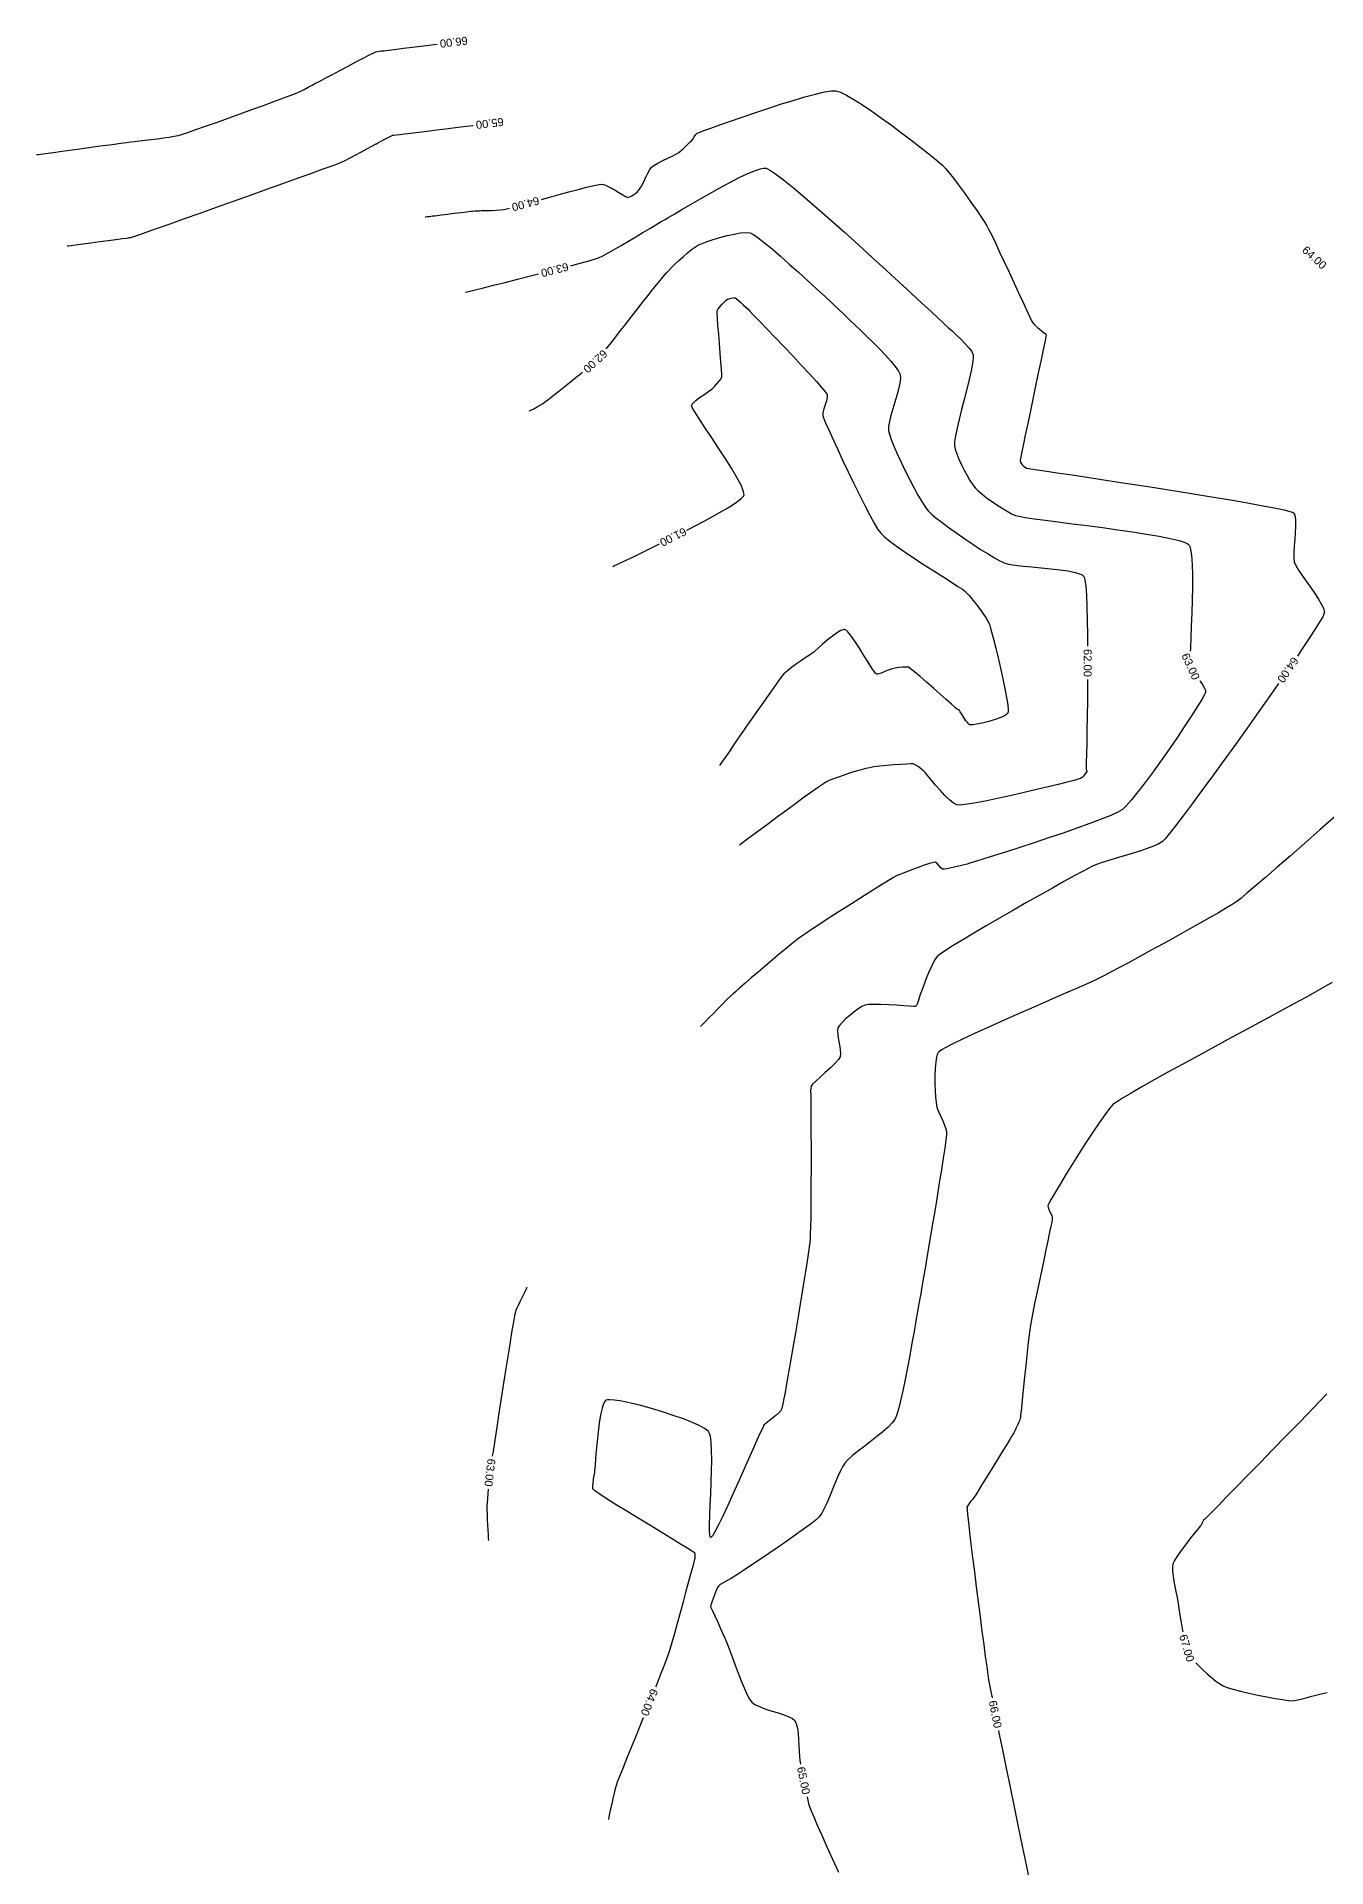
# Model space of a CAD drawing. Header units: millimetres. Extents: x 1719 to 3361, y 808 to 1951.
# Drawn here: x 2507.5 to 2778.3, y 1566.1 to 1950.5 of the extents above; entities that cross this region are included whole.
import ezdxf

# ---------------------------------------------------------------- set-up
doc = ezdxf.new("R2010")
doc.units = ezdxf.units.MM
for name, color, linetype in [('CONT-MJR', 36, 'Continuous'), ('CONT-MNR', 42, 'Continuous'), ('Txt_Curv', 101, 'Continuous')]:
    doc.layers.add(name, color=color, linetype=linetype)
doc.styles.get("Standard").update_dxf_attribs({"font": 'arial.ttf'})

# ---------------------------------------------------------------- blocks, each defined once
blk = doc.blocks.new('A$C09da3120')
at = {"layer": 'CONT-MJR', "elevation": 13.2, "flags": 128}
for points in [[(794.47, 1098.85), (794.56, 1098.86), (794.8, 1098.9), (795.33, 1098.97), (796.28, 1099.1), (797.78, 1099.3), (799.49, 1099.53), (801.3, 1099.77), (803.08, 1100.01), (804.69, 1100.23), (806.02, 1100.41), (806.93, 1100.53), (807.3, 1100.58), (807.54, 1100.61), (807.84, 1100.65), (808.08, 1100.69), (808.48, 1100.83), (809.57, 1101.21), (811.27, 1101.81), (813.48, 1102.6), (816.13, 1103.54), (819.13, 1104.61), (822.4, 1105.77), (825.85, 1107), (829.4, 1108.27), (832.97, 1109.54), (836.46, 1110.79), (839.8, 1111.99), (842.9, 1113.1), (845.68, 1114.1), (848.05, 1114.96), (849.93, 1115.65), (851.24, 1116.13), (851.88, 1116.38), (852.7, 1116.77), (853.78, 1117.31), (855, 1117.95), (856.27, 1118.62), (857.45, 1119.26), (858.44, 1119.8), (859.12, 1120.16), (859.37, 1120.3), (859.44, 1120.34), (859.68, 1120.47), (860.29, 1120.79), (861.09, 1121.2), (861.88, 1121.62), (862.49, 1121.94), (862.74, 1122.06), (862.82, 1122.11), (863.04, 1122.13), (863.61, 1122.2), (864.39, 1122.3), (865.23, 1122.4), (866.01, 1122.5), (866.58, 1122.57), (867.13, 1122.63), (868.32, 1122.78), (870.02, 1122.99), (872.13, 1123.25), (874.51, 1123.54), (877.07, 1123.85), (879.67, 1124.17), (879.77, 1124.19)], [(1060.86, 979.17), (1057.55, 976.25), (1054.36, 973.44), (1051.35, 970.81), (1048.57, 968.39), (1046.08, 966.24), (1043.95, 964.4), (1042.21, 962.93), (1040.93, 961.87), (1040.17, 961.28), (1039.26, 960.68), (1037.92, 959.86), (1036.22, 958.86), (1034.23, 957.71), (1032.01, 956.45), (1029.62, 955.11), (1027.14, 953.73), (1024.61, 952.33), (1022.11, 950.96), (1019.71, 949.65), (1017.46, 948.43), (1015.43, 947.34), (1013.69, 946.41), (1012.3, 945.67), (1011.33, 945.16), (1010.34, 944.69), (1008.84, 944.02), (1006.9, 943.16), (1004.61, 942.16), (1002.03, 941.04), (999.25, 939.83), (996.34, 938.56), (993.38, 937.27), (990.46, 935.98), (987.64, 934.72), (985.01, 933.52), (982.65, 932.41), (980.63, 931.43), (979.02, 930.59), (978.1, 930.06), (977.63, 929.74), (977.44, 929.57), (977.39, 929.5), (977.32, 929.38), (977.18, 929.08), (977.02, 928.5), (976.86, 927.55), (976.74, 926.14), (976.69, 924.58), (976.71, 922.98), (976.77, 921.45), (976.85, 920.11), (976.94, 919.05), (977.02, 918.39), (977.2, 917.74), (977.52, 916.95), (977.91, 916.06), (978.33, 915.15), (978.72, 914.26), (979.01, 913.47), (979.16, 912.83), (979.13, 912.27), (978.98, 911.11), (978.75, 909.44), (978.43, 907.34), (978.05, 904.88), (977.62, 902.16), (977.15, 899.24), (976.65, 896.22), (976.15, 893.17), (975.65, 890.17), (975.17, 887.3), (974.72, 884.65), (974.32, 882.3), (973.98, 880.32), (973.72, 878.8), (973.54, 877.82), (973.34, 876.71), (973.07, 875.13), (972.72, 873.17), (972.32, 870.92), (971.88, 868.47), (971.41, 865.91), (970.92, 863.33), (970.43, 860.81), (969.95, 858.46), (969.48, 856.36), (969.05, 854.61), (968.66, 853.28), (968.32, 852.47), (967.75, 851.72), (966.87, 850.85), (965.76, 849.87), (964.48, 848.84), (963.13, 847.78), (961.77, 846.73), (960.48, 845.71), (959.33, 844.78), (958.41, 843.95), (957.78, 843.26), (957.3, 842.51), (956.79, 841.5), (956.25, 840.31), (955.7, 838.99), (955.14, 837.61), (954.57, 836.23), (954.01, 834.91), (953.46, 833.74), (952.93, 832.75), (952.43, 832.03), (951.82, 831.44), (950.76, 830.6), (949.35, 829.55), (947.66, 828.34), (945.79, 827.03), (943.81, 825.67), (941.81, 824.31), (939.86, 823), (938.06, 821.8), (936.49, 820.75), (935.22, 819.92), (934.35, 819.34), (933.95, 819.08), (933.48, 818.82), (932.87, 818.5), (932.22, 818.15), (931.64, 817.8), (931.26, 817.48), (930.99, 817), (930.65, 816.19), (930.29, 815.24), (929.96, 814.33), (929.72, 813.64), (929.63, 813.37), (929.6, 813.29), (929.56, 813.22), (929.68, 812.96), (930, 812.26), (930.46, 811.24), (931.02, 810.02), (931.6, 808.72), (932.17, 807.47), (932.66, 806.37), (933.03, 805.55), (933.31, 804.82), (933.72, 803.73), (934.21, 802.37), (934.77, 800.83), (935.38, 799.2), (936, 797.59), (936.62, 796.08), (937.22, 794.76), (937.76, 793.72), (938.24, 793.07), (938.89, 792.61), (939.84, 792.16), (941, 791.72), (942.28, 791.3), (943.58, 790.89), (944.83, 790.48), (945.92, 790.06), (946.77, 789.65), (947.29, 789.22), (947.6, 788.56), (947.82, 787.62), (947.97, 786.49), (948.07, 785.24), (948.13, 783.97), (948.19, 782.75), (948.25, 781.69), (948.34, 780.85), (948.47, 780.1), (948.48, 780.07)], [(949.85, 773.21), (949.93, 772.88), (950.19, 771.83), (950.43, 771), (950.71, 770.27), (951.25, 769), (952.01, 767.26), (952.96, 765.14), (954.04, 762.73), (955.22, 760.11), (956.46, 757.37)]]:
    blk.add_lwpolyline(points, dxfattribs=at)
at = {"layer": 'CONT-MNR', "flags": 128}
for points, elevation in [([(788.09, 1118.05), (788.19, 1118.06), (788.44, 1118.09), (788.98, 1118.17), (789.96, 1118.3), (791.54, 1118.51), (793.43, 1118.77), (795.52, 1119.05), (797.73, 1119.35), (799.94, 1119.65), (802.07, 1119.94), (804.02, 1120.2), (805.69, 1120.43), (806.99, 1120.6), (807.81, 1120.71), (808.66, 1120.82), (809.71, 1120.94), (810.9, 1121.08), (812.17, 1121.22), (813.47, 1121.38), (814.73, 1121.54), (815.91, 1121.71), (816.95, 1121.89), (817.79, 1122.06), (818.54, 1122.28), (819.81, 1122.7), (821.51, 1123.29), (823.55, 1124), (825.84, 1124.82), (828.29, 1125.69), (830.81, 1126.6), (833.31, 1127.51), (835.71, 1128.39), (837.91, 1129.19), (839.82, 1129.9), (841.36, 1130.47), (842.43, 1130.87), (842.95, 1131.08), (843.54, 1131.36), (844.29, 1131.74), (845.11, 1132.18), (845.93, 1132.62), (846.67, 1133.02), (847.25, 1133.33), (847.81, 1133.62), (848.83, 1134.16), (850.19, 1134.88), (851.78, 1135.72), (853.47, 1136.62), (855.14, 1137.5), (856.68, 1138.31), (857.97, 1138.97), (858.88, 1139.44), (859.3, 1139.64), (859.76, 1139.73), (860.36, 1139.81), (860.97, 1139.87), (861.44, 1139.92), (861.94, 1139.98), (863.21, 1140.13), (865.12, 1140.37), (867.57, 1140.67), (870.45, 1141.02), (872.21, 1141.24)], 14.4), ([(894.12, 1108.64), (895.86, 1109.13), (897.8, 1109.67), (899.81, 1110.22), (901.77, 1110.75), (903.56, 1111.21), (905.08, 1111.57), (906.21, 1111.8), (906.84, 1111.85), (907.51, 1111.65), (908.38, 1111.24), (909.36, 1110.69), (910.33, 1110.11), (911.21, 1109.58), (911.88, 1109.2), (912.25, 1109.06), (912.59, 1109.15), (913.04, 1109.38), (913.5, 1109.68), (913.91, 1109.96), (914.17, 1110.17), (914.41, 1110.43), (914.68, 1110.8), (914.95, 1111.18), (915.14, 1111.48), (915.32, 1111.83), (915.62, 1112.49), (916, 1113.32), (916.43, 1114.18), (916.85, 1114.93), (917.22, 1115.43), (917.71, 1115.79), (918.53, 1116.26), (919.55, 1116.78), (920.62, 1117.31), (921.64, 1117.81), (922.45, 1118.23), (922.94, 1118.51), (923.33, 1118.83), (923.84, 1119.28), (924.38, 1119.79), (924.9, 1120.29), (925.31, 1120.71), (925.57, 1120.97), (925.84, 1121.32), (926.17, 1121.79), (926.5, 1122.25), (926.8, 1122.55), (927.19, 1122.71), (928.17, 1123.08), (929.64, 1123.62), (931.53, 1124.3), (933.76, 1125.09), (936.23, 1125.94), (938.87, 1126.84), (941.59, 1127.75), (944.31, 1128.62), (946.95, 1129.44), (949.42, 1130.17), (951.63, 1130.76), (953.51, 1131.2), (954.97, 1131.44), (955.93, 1131.46), (956.85, 1131.16), (958.12, 1130.53), (959.69, 1129.62), (961.48, 1128.48), (963.43, 1127.16), (965.49, 1125.71), (967.6, 1124.2), (969.68, 1122.65), (971.68, 1121.14), (973.53, 1119.71), (975.18, 1118.41), (976.55, 1117.3), (977.6, 1116.42), (978.26, 1115.84), (978.9, 1115.15), (979.69, 1114.21), (980.59, 1113.07), (981.57, 1111.78), (982.6, 1110.4), (983.62, 1108.99), (984.61, 1107.58), (985.54, 1106.25), (986.36, 1105.04), (987.03, 1104), (987.54, 1103.2), (987.98, 1102.37), (988.62, 1101.11), (989.4, 1099.49), (990.29, 1097.59), (991.26, 1095.52), (992.27, 1093.34), (993.27, 1091.16), (994.24, 1089.05), (995.14, 1087.11), (995.92, 1085.42), (996.56, 1084.07), (997, 1083.14), (997.23, 1082.73), (997.64, 1082.29), (998.26, 1081.75), (998.91, 1081.2), (999.45, 1080.77), (999.7, 1080.57), (999.83, 1080.45), (999.98, 1080.3), (1000.08, 1080.16), (1000, 1079.76), (999.78, 1078.68), (999.44, 1077.03), (999, 1074.93), (998.48, 1072.48), (997.92, 1069.81), (997.33, 1067.02), (996.75, 1064.24), (996.18, 1061.56), (995.67, 1059.1), (995.23, 1056.99), (994.89, 1055.32), (994.67, 1054.22), (994.59, 1053.8), (994.69, 1053.49), (994.88, 1053.12), (995.06, 1052.85), (995.31, 1052.63), (995.66, 1052.39), (995.96, 1052.23), (996.43, 1052.15), (997.72, 1051.95), (999.72, 1051.65), (1002.34, 1051.26), (1005.49, 1050.78), (1009.07, 1050.24), (1012.99, 1049.64), (1017.15, 1049), (1021.47, 1048.33), (1025.83, 1047.64), (1030.16, 1046.95), (1034.36, 1046.27), (1038.32, 1045.6), (1041.97, 1044.98), (1045.19, 1044.4), (1047.91, 1043.88), (1050.01, 1043.43), (1051.2, 1043.13), (1051.76, 1042.95), (1051.97, 1042.85), (1052.03, 1042.81), (1052.1, 1042.71), (1052.22, 1042.47), (1052.35, 1042), (1052.44, 1041.21), (1052.44, 1040.02), (1052.36, 1038.66), (1052.24, 1037.24), (1052.11, 1035.83), (1052.03, 1034.51), (1052.04, 1033.38), (1052.16, 1032.51), (1052.48, 1031.75), (1053.05, 1030.79), (1053.8, 1029.67), (1054.66, 1028.46), (1055.57, 1027.19), (1056.45, 1025.92), (1057.25, 1024.7), (1057.9, 1023.58), (1058.26, 1022.79), (1058.41, 1022.28), (1058.46, 1021.98), (1058.46, 1021.84), (1058.45, 1021.77), (1058.37, 1021.54), (1058.12, 1021.02), (1057.55, 1020.02), (1056.49, 1018.32), (1055.1, 1016.18), (1053.42, 1013.66), (1052.8, 1012.74)], 12), ([(900.27, 1094.72), (901.94, 1095.17), (903.8, 1095.68), (905.22, 1096.1), (906.1, 1096.4), (906.97, 1096.81), (908.09, 1097.39), (909.39, 1098.12), (910.82, 1098.95), (912.34, 1099.85), (913.88, 1100.77), (915.39, 1101.69), (916.81, 1102.55), (918.1, 1103.32), (919.19, 1103.97), (920.03, 1104.44), (920.85, 1104.9), (922.06, 1105.61), (923.59, 1106.51), (925.37, 1107.56), (927.34, 1108.7), (929.42, 1109.89), (931.54, 1111.07), (933.63, 1112.19), (935.63, 1113.21), (937.45, 1114.07), (939.03, 1114.72), (940.08, 1115.06), (940.71, 1115.19), (941.05, 1115.21), (941.19, 1115.2), (941.3, 1115.18), (941.58, 1115.07), (942.17, 1114.74), (943.21, 1114.02), (944.91, 1112.73), (946.98, 1111.05), (949.36, 1109.05), (951.98, 1106.79), (954.78, 1104.33), (957.7, 1101.74), (960.66, 1099.07), (963.61, 1096.4), (966.48, 1093.79), (969.21, 1091.28), (971.73, 1088.96), (973.98, 1086.88), (975.89, 1085.11), (977.4, 1083.7), (978.44, 1082.72), (978.95, 1082.23), (979.57, 1081.66), (980.37, 1080.94), (981.26, 1080.11), (982.19, 1079.24), (983.07, 1078.34), (983.84, 1077.48), (984.42, 1076.69), (984.74, 1076.01), (984.76, 1075.33), (984.59, 1074.18), (984.28, 1072.64), (983.86, 1070.81), (983.37, 1068.78), (982.83, 1066.65), (982.3, 1064.5), (981.79, 1062.45), (981.35, 1060.57), (981.01, 1058.96), (980.81, 1057.73), (980.78, 1056.95), (980.95, 1056.16), (981.28, 1055.18), (981.72, 1054.09), (982.25, 1052.93), (982.84, 1051.76), (983.45, 1050.64), (984.06, 1049.61), (984.64, 1048.74), (985.15, 1048.08), (985.73, 1047.49), (986.53, 1046.8), (987.49, 1046.05), (988.56, 1045.28), (989.68, 1044.52), (990.79, 1043.8), (991.85, 1043.17), (992.8, 1042.65), (993.59, 1042.29), (994.31, 1042.1), (995.67, 1041.87), (997.55, 1041.6), (999.88, 1041.28), (1002.57, 1040.93), (1005.52, 1040.55), (1008.65, 1040.15), (1011.86, 1039.72), (1015.08, 1039.28), (1018.2, 1038.83), (1021.14, 1038.37), (1023.81, 1037.91), (1026.11, 1037.46), (1027.97, 1037.01), (1029.07, 1036.67), (1029.65, 1036.41), (1029.9, 1036.25), (1029.98, 1036.17), (1030.06, 1036.06), (1030.21, 1035.75), (1030.4, 1035.1), (1030.59, 1033.92), (1030.73, 1032.01), (1030.8, 1029.73), (1030.79, 1027.2), (1030.74, 1024.5), (1030.65, 1021.77), (1030.54, 1019.11), (1030.43, 1016.63), (1030.34, 1014.44), (1030.32, 1013.76)], 10.8), ([(869.65, 1104.96), (869.69, 1104.97), (869.82, 1104.99), (870.11, 1105.02), (870.6, 1105.08), (871.24, 1105.16), (871.72, 1105.22), (872.18, 1105.28), (873.11, 1105.39), (874.35, 1105.54), (875.75, 1105.72), (877.14, 1105.89), (878.37, 1106.04), (879.28, 1106.15), (879.71, 1106.2), (880.1, 1106.22), (880.59, 1106.24), (881.08, 1106.26), (881.46, 1106.28), (881.87, 1106.29), (882.62, 1106.31), (883.57, 1106.34), (884.57, 1106.38), (885.48, 1106.43), (886.15, 1106.5), (886.79, 1106.63), (887.37, 1106.77)], 12), ([(907.74, 1077.26), (907.78, 1077.31), (908.5, 1078.24), (909.22, 1079.18), (909.89, 1080.06), (910.49, 1080.85), (910.98, 1081.47), (911.43, 1082.05), (912.14, 1082.95), (913.05, 1084.11), (914.1, 1085.45), (915.24, 1086.9), (916.42, 1088.39), (917.57, 1089.83), (918.64, 1091.16), (919.57, 1092.31), (920.31, 1093.19), (920.8, 1093.74), (921.36, 1094.31), (922.09, 1095.02), (922.92, 1095.8), (923.82, 1096.61), (924.73, 1097.39), (925.61, 1098.1), (926.41, 1098.68), (927.08, 1099.09), (927.8, 1099.41), (928.85, 1099.79), (930.13, 1100.22), (931.57, 1100.64), (933.06, 1101.04), (934.54, 1101.37), (935.9, 1101.59), (937.06, 1101.68), (937.93, 1101.61), (938.58, 1101.28), (939.6, 1100.57), (940.93, 1099.53), (942.5, 1098.23), (944.25, 1096.72), (946.13, 1095.06), (948.06, 1093.33), (950, 1091.57), (951.87, 1089.84), (953.63, 1088.22), (955.2, 1086.75), (956.53, 1085.5), (957.55, 1084.53), (958.21, 1083.9), (958.93, 1083.2), (959.91, 1082.27), (961.08, 1081.16), (962.36, 1079.92), (963.71, 1078.59), (965.05, 1077.24), (966.32, 1075.91), (967.45, 1074.66), (968.39, 1073.53), (969.06, 1072.58), (969.41, 1071.86), (969.48, 1071.06), (969.36, 1070.03), (969.09, 1068.81), (968.73, 1067.47), (968.3, 1066.06), (967.87, 1064.64), (967.48, 1063.28), (967.16, 1062.03), (966.98, 1060.95), (966.97, 1060.1), (967.15, 1059.31), (967.55, 1058.19), (968.1, 1056.8), (968.8, 1055.2), (969.6, 1053.48), (970.46, 1051.68), (971.36, 1049.89), (972.27, 1048.16), (973.14, 1046.57), (973.95, 1045.19), (974.66, 1044.08), (975.23, 1043.31), (975.91, 1042.63), (976.92, 1041.77), (978.19, 1040.78), (979.66, 1039.68), (981.27, 1038.54), (982.95, 1037.37), (984.65, 1036.23), (986.3, 1035.16), (987.85, 1034.2), (989.22, 1033.38), (990.36, 1032.75), (991.21, 1032.34), (992.18, 1032.07), (993.54, 1031.84), (995.2, 1031.64), (997.06, 1031.46), (999.03, 1031.28), (1001.02, 1031.09), (1002.93, 1030.87), (1004.67, 1030.63), (1006.15, 1030.33), (1007.07, 1030.05), (1007.59, 1029.8), (1007.84, 1029.63), (1007.93, 1029.53), (1007.98, 1029.46), (1008.08, 1029.21), (1008.21, 1028.64), (1008.36, 1027.5), (1008.51, 1025.56), (1008.62, 1023.13), (1008.7, 1020.31), (1008.74, 1017.17), (1008.76, 1014.8)], 9.6), ([(878.13, 1089.17), (878.23, 1089.19), (878.49, 1089.26), (879.07, 1089.4), (880.14, 1089.66), (881.9, 1090.1), (884.04, 1090.62), (886.47, 1091.22), (889.09, 1091.88), (891.82, 1092.56), (893.49, 1092.98)], 10.8), ([(924.62, 1039.21), (926.63, 1040.25), (929.17, 1041.6), (931.49, 1042.88), (933.49, 1044.05), (935.07, 1045.07), (935.97, 1045.75), (936.4, 1046.16), (936.56, 1046.39), (936.6, 1046.48), (936.62, 1046.61), (936.6, 1046.92), (936.44, 1047.54), (935.99, 1048.61), (935.13, 1050.27), (934, 1052.19), (932.69, 1054.27), (931.28, 1056.43), (929.87, 1058.56), (928.53, 1060.56), (927.35, 1062.34), (926.42, 1063.8), (925.9, 1064.67), (925.68, 1065.12), (925.62, 1065.31), (925.62, 1065.37), (925.64, 1065.45), (925.74, 1065.63), (925.99, 1065.94), (926.48, 1066.4), (927.28, 1067.02), (928.15, 1067.63), (928.97, 1068.18), (929.64, 1068.64), (930.03, 1068.94), (930.39, 1069.32), (930.85, 1069.82), (931.32, 1070.38), (931.72, 1070.91), (931.94, 1071.35), (931.96, 1071.87), (931.9, 1072.98), (931.78, 1074.53), (931.64, 1076.37), (931.47, 1078.36), (931.3, 1080.33), (931.14, 1082.16), (931.02, 1083.68), (930.95, 1084.75), (930.95, 1085.23), (931.19, 1085.65), (931.61, 1086.17), (932.04, 1086.64), (932.3, 1086.92), (932.56, 1087.17), (932.89, 1087.46), (933.17, 1087.66), (933.46, 1087.77), (933.89, 1087.9), (934.34, 1088), (934.67, 1088.01), (934.94, 1087.84), (935.39, 1087.47), (935.95, 1086.97), (936.54, 1086.44), (937.07, 1085.94), (937.46, 1085.57), (937.86, 1085.17), (938.7, 1084.29), (939.92, 1083.02), (941.43, 1081.45), (943.14, 1079.66), (944.97, 1077.73), (946.84, 1075.76), (948.65, 1073.82), (950.34, 1072.01), (951.81, 1070.4), (952.98, 1069.09), (953.76, 1068.16), (954.08, 1067.7), (954.09, 1067.14), (953.92, 1066.37), (953.66, 1065.51), (953.4, 1064.63), (953.2, 1063.85), (953.16, 1063.25), (953.32, 1062.75), (953.75, 1061.71), (954.41, 1060.22), (955.25, 1058.37), (956.23, 1056.23), (957.32, 1053.9), (958.48, 1051.46), (959.67, 1049), (960.86, 1046.6), (961.99, 1044.35), (963.05, 1042.33), (963.98, 1040.64), (964.75, 1039.34), (965.32, 1038.54), (966.1, 1037.79), (967.32, 1036.83), (968.88, 1035.69), (970.69, 1034.44), (972.65, 1033.12), (974.68, 1031.79), (976.67, 1030.5), (978.54, 1029.3), (980.19, 1028.24), (981.53, 1027.39), (982.47, 1026.78), (982.91, 1026.47), (983.28, 1026.11), (983.73, 1025.62), (984.21, 1025.07), (984.68, 1024.51), (985.1, 1023.99), (985.42, 1023.58), (985.77, 1023.11), (986.26, 1022.43), (986.81, 1021.64), (987.36, 1020.82), (987.82, 1020.07), (988.13, 1019.47), (988.3, 1018.91), (988.6, 1017.82), (989, 1016.29), (989.47, 1014.44), (989.97, 1012.37), (990.48, 1010.19), (990.96, 1008), (991.4, 1005.92), (991.75, 1004.05), (991.98, 1002.5), (992.07, 1001.55), (992.07, 1001.06), (992.03, 1000.84), (992, 1000.77), (991.94, 1000.68), (991.75, 1000.5), (991.33, 1000.23), (990.55, 999.86), (989.34, 999.42), (988, 999.03), (986.65, 998.69), (985.45, 998.45), (984.69, 998.33), (984.28, 998.3), (984.1, 998.31), (984.04, 998.32), (983.97, 998.35), (983.82, 998.45), (983.58, 998.7), (983.21, 999.17), (982.75, 999.85), (982.33, 1000.53), (982.01, 1001.07), (981.85, 1001.32), (981.65, 1001.46), (981.39, 1001.62), (981.18, 1001.76), (980.88, 1002.02), (980.15, 1002.68), (979.08, 1003.63), (977.79, 1004.78), (976.37, 1006.03), (974.94, 1007.29), (973.6, 1008.45), (972.45, 1009.42), (971.61, 1010.09), (971.17, 1010.39), (970.63, 1010.45), (969.9, 1010.42), (969.09, 1010.32), (968.34, 1010.2), (967.76, 1010.09), (967.3, 1009.95), (966.7, 1009.7), (966.04, 1009.41), (965.39, 1009.15), (964.93, 1009.01), (964.64, 1008.96), (964.48, 1008.97), (964.42, 1008.99), (964.37, 1009.01), (964.25, 1009.14), (963.97, 1009.49), (963.48, 1010.22), (962.7, 1011.45), (961.8, 1012.89), (960.85, 1014.41), (959.9, 1015.85), (959.03, 1017.08), (958.43, 1017.81), (958.05, 1018.16), (957.85, 1018.29), (957.76, 1018.32), (957.66, 1018.32), (957.42, 1018.28), (956.97, 1018.1), (956.25, 1017.68), (955.2, 1016.94), (954.11, 1016.07), (953.06, 1015.19), (952.17, 1014.41), (951.54, 1013.84), (951.28, 1013.6), (951.09, 1013.46), (950.85, 1013.29), (950.66, 1013.16), (950.36, 1012.95), (949.67, 1012.49), (948.72, 1011.84), (947.64, 1011.09), (946.57, 1010.32), (945.65, 1009.61), (945, 1009.04), (944.58, 1008.53), (943.85, 1007.54), (942.86, 1006.17), (941.68, 1004.5), (940.36, 1002.61), (938.95, 1000.59), (937.51, 998.52), (936.11, 996.49), (934.79, 994.57), (933.61, 992.86), (932.63, 991.44), (931.91, 990.39), (931.5, 989.8)], 8.4), ([(891.54, 1064.2), (891.58, 1064.23), (891.71, 1064.3), (891.99, 1064.44), (892.47, 1064.69), (893.16, 1065.05), (893.81, 1065.41), (894.29, 1065.69), (894.66, 1065.97), (895.41, 1066.55), (896.46, 1067.37), (897.72, 1068.37), (899.12, 1069.49), (900.58, 1070.66), (902.01, 1071.82), (902.71, 1072.39)], 9.6), ([(909.07, 1031.57), (909.07, 1031.57), (909.07, 1031.58), (909.07, 1031.58), (909.41, 1031.74), (910.38, 1032.19), (911.87, 1032.91), (913.8, 1033.83), (916.06, 1034.93), (918.57, 1036.16), (918.87, 1036.31)], 8.4), ([(1032.33, 1007.6), (1032.41, 1007.48), (1032.99, 1006.62), (1033.34, 1005.99), (1033.5, 1005.58), (1033.55, 1005.35), (1033.55, 1005.24), (1033.54, 1005.18), (1033.47, 1004.98), (1033.24, 1004.52), (1032.73, 1003.62), (1031.8, 1002.1), (1030.6, 1000.22), (1029.18, 998.07), (1027.61, 995.74), (1025.94, 993.3), (1024.21, 990.84), (1022.5, 988.45), (1020.86, 986.22), (1019.34, 984.22), (1017.99, 982.55), (1016.88, 981.28), (1016.06, 980.51), (1015.13, 979.97), (1013.61, 979.28), (1011.61, 978.47), (1009.21, 977.56), (1006.51, 976.59), (1003.6, 975.58), (1000.57, 974.55), (997.52, 973.54), (994.55, 972.57), (991.74, 971.66), (989.19, 970.85), (987, 970.15), (985.25, 969.61), (984.04, 969.24), (983.47, 969.06), (982.84, 968.9), (982.01, 968.69), (981.07, 968.47), (980.12, 968.26), (979.27, 968.09), (978.62, 967.98), (978.26, 967.98), (977.92, 968.25), (977.52, 968.75), (977.12, 969.24), (976.78, 969.49), (976.39, 969.43), (975.58, 969.19), (974.48, 968.83), (973.2, 968.38), (971.86, 967.89), (970.57, 967.4), (969.45, 966.95), (968.62, 966.58), (967.99, 966.23), (966.93, 965.6), (965.52, 964.73), (963.83, 963.69), (961.95, 962.5), (959.93, 961.23), (957.86, 959.91), (955.82, 958.6), (953.87, 957.34), (952.1, 956.18), (950.57, 955.18), (949.37, 954.36), (948.56, 953.8), (947.78, 953.2), (946.74, 952.37), (945.49, 951.35), (944.09, 950.19), (942.61, 948.95), (941.08, 947.66), (939.58, 946.39), (938.15, 945.17), (936.85, 944.05), (935.74, 943.09), (934.88, 942.34), (934.31, 941.83), (933.69, 941.24), (932.9, 940.47), (932, 939.57), (931.06, 938.62), (930.11, 937.66), (929.23, 936.76), (928.45, 935.97), (927.85, 935.35), (927.47, 934.96)], 10.8), ([(1008.75, 1007.8), (1008.74, 1006.86), (1008.71, 1003.43), (1008.66, 1000.15), (1008.62, 997.12), (1008.57, 994.44), (1008.52, 992.18), (1008.49, 990.45), (1008.47, 989.35), (1008.46, 988.95), (1008.56, 988.79), (1008.64, 988.64), (1008.53, 988.42), (1008.26, 988), (1007.93, 987.54), (1007.65, 987.24), (1007.3, 987.06), (1006.78, 986.87), (1006.23, 986.71), (1005.81, 986.59), (1005.34, 986.47), (1004.22, 986.19), (1002.56, 985.78), (1000.46, 985.27), (998.05, 984.7), (995.45, 984.09), (992.76, 983.48), (990.1, 982.89), (987.59, 982.37), (985.35, 981.93), (983.48, 981.62), (982.1, 981.46), (981.33, 981.49), (980.61, 981.87), (979.75, 982.57), (978.79, 983.5), (977.8, 984.57), (976.84, 985.67), (975.95, 986.72), (975.2, 987.62), (974.65, 988.28), (974.35, 988.61), (974, 988.89), (973.53, 989.25), (973.02, 989.62), (972.53, 989.92), (972.13, 990.09), (971.66, 990.11), (970.75, 990.08), (969.51, 990.01), (968.08, 989.9), (966.58, 989.77), (965.15, 989.62), (963.89, 989.46), (962.95, 989.3), (962.17, 989.12), (961.22, 988.87), (960.14, 988.56), (958.98, 988.2), (957.8, 987.82), (956.65, 987.42), (955.59, 987.03), (954.67, 986.66), (953.93, 986.32), (953.29, 985.92), (952.24, 985.22), (950.88, 984.26), (949.26, 983.1), (947.48, 981.79), (945.59, 980.41), (943.67, 978.99), (941.8, 977.6), (940.04, 976.29), (938.47, 975.13), (937.17, 974.16), (936.21, 973.44), (935.66, 973.03)], 9.6), ([(1048.83, 1006.97), (1047.09, 1004.48), (1044.7, 1001.08), (1042.26, 997.63), (1039.79, 994.18), (1037.36, 990.8), (1035, 987.55), (1032.77, 984.49), (1030.7, 981.69), (1028.84, 979.22), (1027.25, 977.13), (1025.96, 975.48), (1025.02, 974.35), (1024.47, 973.79), (1023.7, 973.33), (1022.6, 972.83), (1021.26, 972.33), (1019.74, 971.81), (1018.11, 971.29), (1016.44, 970.79), (1014.78, 970.29), (1013.22, 969.82), (1011.82, 969.38), (1010.65, 968.98), (1009.76, 968.62), (1008.99, 968.23), (1007.68, 967.54), (1005.92, 966.58), (1003.79, 965.4), (1001.36, 964.04), (998.71, 962.56), (995.93, 960.98), (993.07, 959.35), (990.23, 957.71), (987.48, 956.11), (984.9, 954.59), (982.56, 953.19), (980.54, 951.96), (978.92, 950.93), (977.78, 950.15), (977.19, 949.67), (976.64, 948.86), (976.02, 947.68), (975.39, 946.24), (974.76, 944.68), (974.16, 943.12), (973.64, 941.69), (973.23, 940.5), (972.95, 939.69), (972.84, 939.38), (972.72, 939.26), (972.59, 939.16), (972.26, 939.19), (971.4, 939.25), (970.15, 939.34), (968.63, 939.44), (967, 939.53), (965.38, 939.59), (963.92, 939.61), (962.75, 939.57), (962.01, 939.45), (961.37, 939.14), (960.58, 938.65), (959.7, 938.01), (958.81, 937.29), (957.96, 936.55), (957.22, 935.83), (956.66, 935.19), (956.35, 934.69), (956.25, 934.06), (956.31, 933.2), (956.47, 932.19), (956.67, 931.14), (956.84, 930.12), (956.91, 929.25), (956.83, 928.61), (956.45, 928.03), (955.72, 927.23), (954.76, 926.29), (953.69, 925.3), (952.63, 924.33), (951.69, 923.48), (951.01, 922.83), (950.7, 922.46), (950.62, 922.02), (950.6, 921.41), (950.63, 920.74), (950.67, 920.13), (950.68, 919.68), (950.68, 919.28), (950.68, 918.76), (950.67, 918.2), (950.67, 917.68), (950.67, 917.27), (950.67, 916.84), (950.67, 915.81), (950.68, 914.28), (950.68, 912.35), (950.69, 910.09), (950.69, 907.61), (950.69, 904.98), (950.68, 902.31), (950.67, 899.68), (950.65, 897.17), (950.63, 894.89), (950.59, 892.92), (950.54, 891.35), (950.48, 890.26), (950.36, 889.19), (950.15, 887.65), (949.87, 885.72), (949.53, 883.49), (949.14, 881.03), (948.72, 878.44), (948.28, 875.79), (947.85, 873.17), (947.43, 870.67), (947.03, 868.36), (946.69, 866.33), (946.4, 864.66), (946.19, 863.43), (946.06, 862.74), (945.91, 861.87), (945.71, 860.74), (945.49, 859.46), (945.25, 858.12), (945, 856.84), (944.75, 855.7), (944.53, 854.82), (944.32, 854.29), (943.93, 853.82), (943.33, 853.3), (942.61, 852.74), (941.88, 852.19), (941.25, 851.67), (940.81, 851.22), (940.54, 850.72), (940.04, 849.65), (939.34, 848.1), (938.49, 846.17), (937.5, 843.95), (936.44, 841.56), (935.34, 839.08), (934.22, 836.61), (933.15, 834.26), (932.14, 832.13), (931.25, 830.3), (930.5, 828.89), (930.04, 828.12), (929.79, 827.79), (929.66, 827.7), (929.62, 827.69), (929.58, 827.71), (929.51, 827.84), (929.43, 828.22), (929.38, 829.04), (929.38, 830.5), (929.43, 832.35), (929.52, 834.5), (929.62, 836.83), (929.72, 839.24), (929.8, 841.65), (929.84, 843.93), (929.81, 846), (929.7, 847.75), (929.55, 848.85), (929.39, 849.47), (929.25, 849.77), (929.18, 849.89), (929.09, 849.99), (928.84, 850.21), (928.31, 850.57), (927.34, 851.1), (925.77, 851.81), (923.88, 852.55), (921.77, 853.3), (919.52, 854.04), (917.22, 854.73), (914.98, 855.35), (912.87, 855.87), (910.99, 856.27), (909.43, 856.52), (908.47, 856.6), (907.95, 856.58), (907.71, 856.52), (907.63, 856.48), (907.54, 856.41), (907.38, 856.21), (907.14, 855.74), (906.84, 854.85), (906.51, 853.4), (906.22, 851.66), (905.97, 849.77), (905.76, 847.82), (905.58, 845.93), (905.44, 844.22), (905.34, 842.8), (905.26, 841.78), (905.22, 841.28), (905.12, 840.68), (904.98, 839.9), (904.86, 839.07), (904.81, 838.47), (904.83, 838.1), (904.87, 837.9), (904.9, 837.82), (904.93, 837.79), (905.07, 837.67), (905.48, 837.38), (906.35, 836.8), (907.88, 835.81), (909.81, 834.61), (912.02, 833.24), (914.39, 831.78), (916.82, 830.3), (919.19, 828.85), (921.38, 827.51), (923.29, 826.34), (924.81, 825.41), (925.81, 824.78), (926.19, 824.52), (926.26, 824.21), (926.27, 823.75), (926.26, 823.33), (926.25, 823.13), (926.22, 823), (926.18, 822.87), (926.09, 822.54), (925.84, 821.61), (925.47, 820.21), (924.99, 818.42), (924.43, 816.37), (923.83, 814.14), (923.2, 811.85), (922.58, 809.61), (921.99, 807.5), (921.46, 805.64), (921.02, 804.14), (920.69, 803.09), (920.34, 802.14), (919.78, 800.67), (919.04, 798.78), (918.15, 796.55), (918.05, 796.3)], 12), ([(1060.11, 944.22), (1058.73, 943.42), (1056.86, 942.36), (1054.56, 941.09), (1051.9, 939.64), (1048.95, 938.03), (1045.77, 936.31), (1042.42, 934.5), (1038.99, 932.64), (1035.52, 930.76), (1032.1, 928.9), (1028.78, 927.09), (1025.63, 925.36), (1022.72, 923.74), (1020.12, 922.28), (1017.89, 921), (1016.09, 919.93), (1014.8, 919.11), (1014.09, 918.57), (1013.34, 917.74), (1012.36, 916.45), (1011.18, 914.77), (1009.85, 912.81), (1008.44, 910.65), (1007, 908.38), (1005.58, 906.11), (1004.22, 903.92), (1002.99, 901.89), (1001.94, 900.13), (1001.12, 898.73), (1000.59, 897.77), (1000.39, 897.35), (1000.46, 896.94), (1000.69, 896.38), (1000.97, 895.79), (1001.22, 895.25), (1001.34, 894.88), (1001.32, 894.45), (1001.22, 893.89), (1001.11, 893.33), (1001.02, 892.9), (1000.93, 892.46), (1000.71, 891.44), (1000.39, 889.94), (999.99, 888.07), (999.54, 885.92), (999.05, 883.62), (998.56, 881.26), (998.08, 878.94), (997.64, 876.78), (997.26, 874.88), (996.96, 873.35), (996.77, 872.28), (996.63, 871.24), (996.45, 869.76), (996.24, 867.95), (996.01, 865.9), (995.77, 863.71), (995.54, 861.49), (995.31, 859.33), (995.1, 857.34), (994.92, 855.6), (994.78, 854.23), (994.69, 853.31), (994.65, 852.96), (994.6, 852.71), (994.54, 852.42), (994.47, 852.18), (994.35, 851.91), (994.1, 851.37), (993.79, 850.71), (993.49, 850.08), (993.25, 849.62), (993, 849.19), (992.44, 848.27), (991.64, 846.97), (990.68, 845.41), (989.62, 843.68), (988.52, 841.9), (987.46, 840.18), (986.5, 838.62), (985.7, 837.34), (985.14, 836.44), (984.89, 836.03), (984.63, 835.69), (984.27, 835.27), (983.9, 834.81), (983.59, 834.37), (983.42, 834.02), (983.44, 833.57), (983.55, 832.49), (983.73, 830.86), (983.98, 828.75), (984.27, 826.26), (984.61, 823.47), (984.99, 820.47), (985.38, 817.33), (985.78, 814.15), (986.18, 811.01), (986.57, 808), (986.94, 805.19), (987.28, 802.68), (987.57, 800.55), (987.81, 798.88), (987.98, 797.76), (988.17, 796.71), (988.5, 795), (988.7, 793.98)], 14.4), ([(1058.99, 857.8), (1056.21, 854.92), (1053.36, 851.98), (1050.48, 849.02), (1047.64, 846.11), (1044.91, 843.3), (1042.35, 840.67), (1040.01, 838.28), (1037.95, 836.17), (1036.24, 834.42), (1034.94, 833.09), (1034.1, 832.24), (1033.79, 831.92), (1033.57, 831.73), (1033.3, 831.48), (1033.11, 831.28), (1032.97, 831.04), (1032.83, 830.73), (1032.76, 830.54), (1032.68, 830.41), (1032.59, 830.28), (1032.39, 830.04), (1031.88, 829.41), (1031.13, 828.49), (1030.24, 827.37), (1029.3, 826.15), (1028.38, 824.92), (1027.58, 823.78), (1026.98, 822.83), (1026.68, 822.15), (1026.6, 821.47), (1026.62, 820.58), (1026.73, 819.56), (1026.9, 818.47), (1027.1, 817.37), (1027.3, 816.33), (1027.49, 815.41), (1027.62, 814.67), (1027.75, 813.9), (1027.92, 812.76), (1028.15, 811.36), (1028.42, 809.79), (1028.72, 808.17), (1028.78, 807.86)], 15.6), ([(891.06, 880.2), (891.03, 880.14), (890.95, 879.99), (890.79, 879.66), (890.51, 879.1), (890.08, 878.24), (889.62, 877.29), (889.18, 876.35), (888.81, 875.51), (888.57, 874.86), (888.44, 874.24), (888.21, 872.95), (887.9, 871.1), (887.52, 868.78), (887.09, 866.1), (886.62, 863.16), (886.13, 860.06), (885.64, 856.9), (885.15, 853.78), (884.7, 850.82), (884.28, 848.1), (883.92, 845.74), (883.77, 844.75)], 10.8), ([(990.06, 787.12), (990.15, 786.65), (990.87, 783.07), (991.65, 779.23), (992.47, 775.21), (993.31, 771.08), (994.17, 766.93), (995.03, 762.84), (995.86, 758.9), (996.66, 755.17)], 14.4), ([(1031.48, 801.36), (1031.96, 800.85), (1032.86, 799.96), (1033.81, 799.08), (1034.77, 798.25), (1035.69, 797.51), (1036.53, 796.91), (1037.23, 796.49), (1038.04, 796.17), (1039.28, 795.8), (1040.84, 795.4), (1042.62, 794.98), (1044.5, 794.58), (1046.38, 794.21), (1048.16, 793.89), (1049.71, 793.63), (1050.94, 793.46), (1051.73, 793.4), (1052.53, 793.49), (1053.52, 793.7), (1054.64, 794), (1055.82, 794.33), (1056.99, 794.66), (1058.1, 794.93), (1059.08, 795.11)], 15.6), ([(882.9, 837.81), (882.82, 836.9), (882.73, 835.87), (882.67, 834.97), (882.64, 834.25), (882.64, 833.51), (882.66, 832.56), (882.71, 831.47), (882.76, 830.33), (882.82, 829.23), (882.87, 828.25), (882.92, 827.48), (882.94, 827.01)], 10.8), ([(915.44, 789.81), (915.02, 788.77), (913.95, 786.1), (912.92, 783.55), (911.97, 781.2), (911.15, 779.14), (910.48, 777.47), (910.01, 776.27), (909.78, 775.62), (909.58, 774.9), (909.35, 773.96), (909.1, 772.88), (908.85, 771.75), (908.61, 770.66), (908.41, 769.69), (908.25, 768.93), (908.14, 768.45)], 12)]:
    blk.add_lwpolyline(points, dxfattribs=dict(at, elevation=elevation))
at = {"layer": 'Txt_Curv', "char_height": 1.68, "attachment_point": 5}
for s, insert, rotation in [('{66.00}', (875.68, 1141.67, 14.4), 186.9932), ('{65.00}', (883.24, 1124.61, 13.2), 186.9836), ('{64.00}', (890.75, 1107.69, 12), 195.1362), ('{64.00}', (1056.37, 1096.42, 12), 317.4506), ('{63.00}', (896.89, 1093.84, 10.8), 194.3186), ('{62.00}', (905.4, 1074.64, 9.6), 222.5453), ('{61.00}', (921.75, 1037.75, 8.4), 206.8389), ('{62.00}', (1008.76, 1011.3, 9.6), 269.9541), ('{63.00}', (1030.39, 1010.56, 10.8), 294.4465), ('{64.00}', (1050.82, 1009.85, 12), 235.4141), ('{63.00}', (883.27, 841.29, 10.8), 263.1782), ('{67.00}', (1029.58, 804.45, 15.6), 286.3379), ('{64.00}', (916.75, 793.06, 12), 248.0794), ('{66.00}', (989.37, 790.55, 14.4), 281.1739), ('{65.00}', (949.12, 776.63, 13.2), 281.4046)]:
    blk.add_mtext(s, dxfattribs=dict(at, insert=insert, rotation=rotation))

msp = doc.modelspace()

# ---------------------------------------------------------------- block references
at = {"layer": 'CONT-MJR'}
msp.add_blockref('A$C09da3120', (1719.37, 807.68), dxfattribs=at)

doc.saveas('drawing.dxf')
